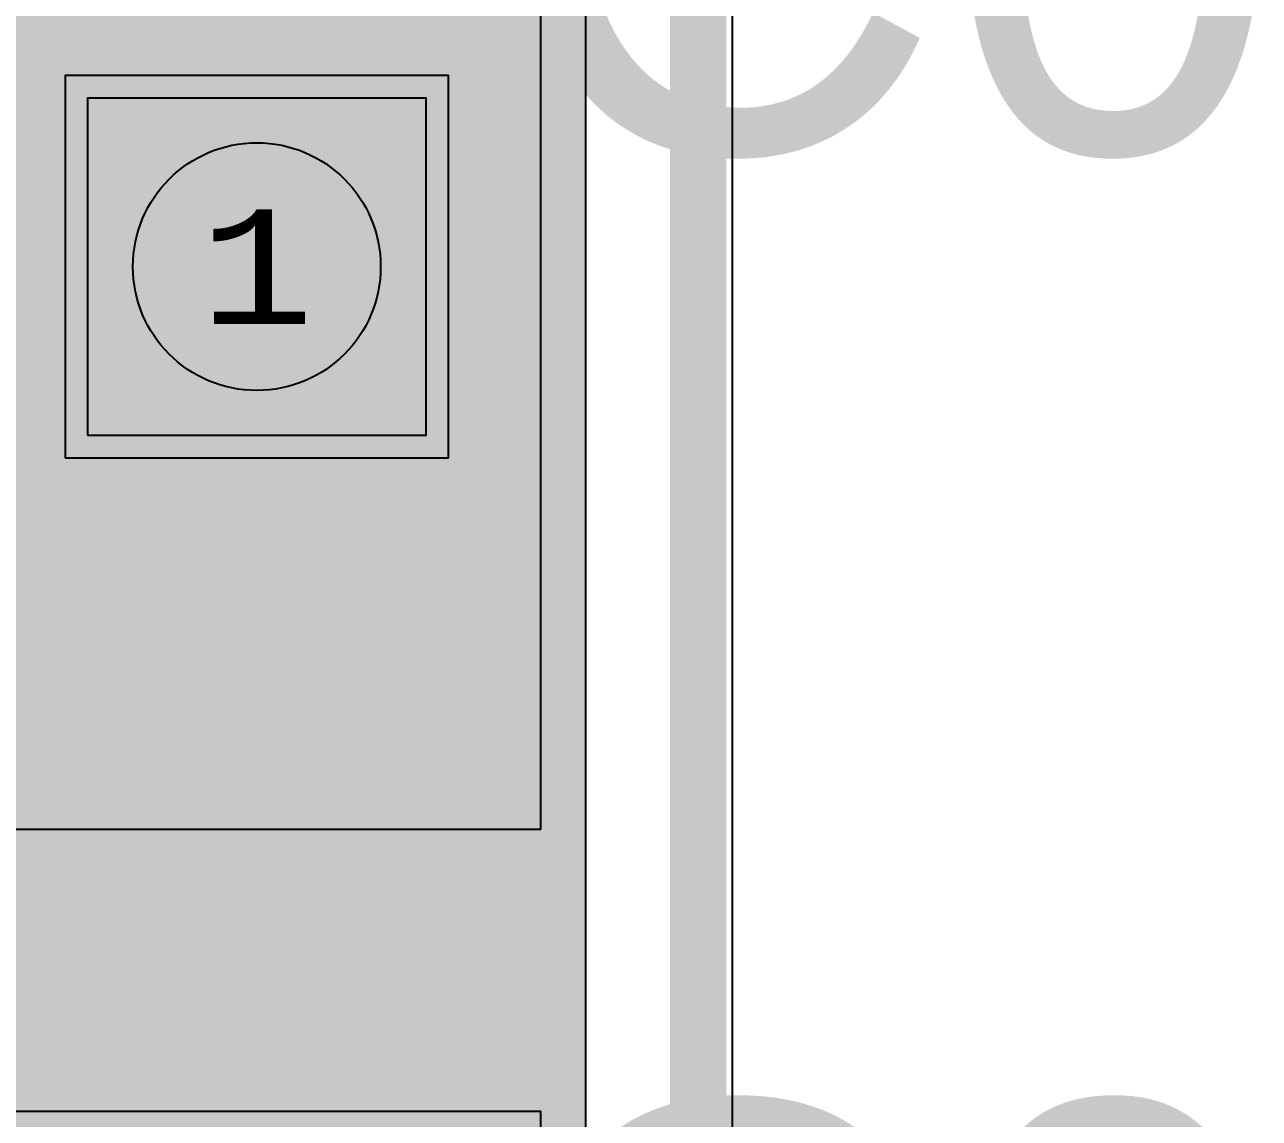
# Model space of a CAD drawing. Extents: x -28 to 199, y -61 to 255.
# Drawn here: x 167.01 to 172.49, y 235.47 to 240.32 of the extents above; entities that cross this region are included whole.
import ezdxf
from ezdxf.enums import TextEntityAlignment as Align

# ---------------------------------------------------------------- set-up
doc = ezdxf.new("R2010")
doc.units = 0
doc.header["$MEASUREMENT"] = 0
for name, color, linetype in [('ASSEMBLY_OUTLINES_TOP', 102, 'CONTINUOUS'), ('ASSEMBLY_PART_NUMBERS_TOP', 102, 'CONTINUOUS'), ('BOARD_OUTLINE', 10, 'CONTINUOUS'), ('DRILL_DRAWING', 21, 'CONTINUOUS'), ('GENERATED_SILKSCREEN_TOP', 140, 'CONTINUOUS'), ('MANUFACTURING_OUTLINES', 10, 'CONTINUOUS'), ('PART_HOLES_LAYER_2', 30, 'CONTINUOUS'), ('PART_HOLES_LAYER_3', 30, 'CONTINUOUS'), ('PART_HOLES_LAYER_BOTTOM', 30, 'CONTINUOUS'), ('PART_HOLES_LAYER_TOP', 30, 'CONTINUOUS'), ('PART_PADS_LAYER_2', 230, 'CONTINUOUS'), ('PART_PADS_LAYER_3', 81, 'CONTINUOUS'), ('PART_PADS_LAYER_BOTTOM', 10, 'CONTINUOUS'), ('PART_PADS_LAYER_TOP', 150, 'CONTINUOUS'), ('PIN_NUMBERS_BTM', 8, 'CONTINUOUS'), ('PIN_NUMBERS_TOP', 8, 'CONTINUOUS'), ('PLACEMENT_OUTLINES_TOP', 130, 'CONTINUOUS'), ('PLANE_SHAPES_LAYER_2', 230, 'CONTINUOUS'), ('PLANE_SHAPES_LAYER_3', 81, 'CONTINUOUS'), ('ROUTE_BORDER', 151, 'CONTINUOUS'), ('SILKSCREEN_OUTLINES_TOP', 150, 'CONTINUOUS'), ('SOLDERMASK_PADS_BTM', 12, 'CONTINUOUS'), ('SOLDERMASK_PADS_TOP', 180, 'CONTINUOUS'), ('TRACES_LAYER_TOP', 150, 'CONTINUOUS')]:
    doc.layers.add(name, color=color, linetype=linetype)
doc.styles.add('COURIER_NEW', font='COUR.TTF')
doc.styles.add('VERIBEST_GERBER_0', font='txt')

msp = doc.modelspace()

# ---------------------------------------------------------------- hatches: boundary and pattern name
at = {"layer": 'PART_HOLES_LAYER_2'}
h = msp.add_hatch(color=256, dxfattribs=at)
edge = h.paths.add_edge_path()
edge.add_arc((168.04, 239.25), 0.55, 0, 360)
at = {"layer": 'PART_HOLES_LAYER_3'}
h = msp.add_hatch(color=256, dxfattribs=at)
edge = h.paths.add_edge_path()
edge.add_arc((168.04, 239.25), 0.55, 0, 360)
at = {"layer": 'PART_HOLES_LAYER_BOTTOM'}
h = msp.add_hatch(color=256, dxfattribs=at)
edge = h.paths.add_edge_path()
edge.add_arc((168.04, 239.25), 0.55, 0, 360)
at = {"layer": 'PART_HOLES_LAYER_TOP'}
h = msp.add_hatch(color=256, dxfattribs=at)
edge = h.paths.add_edge_path()
edge.add_arc((168.04, 239.25), 0.55, 0, 360)
at = {"layer": 'PLANE_SHAPES_LAYER_2'}
h = msp.add_hatch(color=256, dxfattribs=at)
h.paths.add_polyline_path([(169.5, 129.25), (149.5, 129.25), (142.25, 122), (142.25, 90.5), (147.5, 90.5), (147.5, 80), (154, 80), (154, 69.25), (131.75, 69.25), (131.75, 73.25), (121.25, 73.25), (121.25, 81), (110.5, 81), (110.5, 125.75), (106.5, 125.75), (106.5, 128.75), (93.5, 128.75), (93.5, 120.25), (91.75, 120.25), (91.75, 121.5), (80, 121.5), (80, 118.25), (73.25, 118.25), (73.25, 124.5), (67.5, 124.5), (67.5, 128), (57.75, 128), (57.75, 120.25), (55.25, 120.25), (55.25, 121.5), (47.5, 121.5), (47.5, 119), (35, 119), (35, 134.75), (32.75, 134.75), (32.75, 159.75), (29.25, 159.75), (29.25, 175.25), (22.5, 175.25), (22.5, 195.25), (17.25, 195.25), (17.25, 198), (22.5, 198), (22.5, 216.5), (40.25, 216.5), (40.25, 235.5), (54.5, 235.5), (54.5, 254), (87.25, 254), (87.25, 236.25), (86.25, 236.25), (86.25, 228.75), (81, 228.75), (81, 218.75), (95.25, 218.75), (95.25, 194.5), (87, 194.5), (87, 172), (131.1, 172), (131.1, 208.75), (115.5, 208.75), (115.5, 213.75), (106.75, 213.75), (106.75, 218.75), (110.25, 222.25), (110.25, 226.25), (142.5, 226.25), (142.5, 221.5), (160.5, 221.5), (160.5, 240.75), (169.5, 240.75)])
h.paths.add_polyline_path([(35.5, 149.5), (41.75, 149.5), (41.75, 152), (39.25, 152), (39.25, 154), (37.75, 154), (37.75, 152), (35.5, 152)], flags=16)
h.paths.add_polyline_path([(37.5, 125.75), (37.5, 128.75), (42.75, 128.75), (42.75, 125.75)], flags=16)
h.paths.add_polyline_path([(52, 127.75), (52, 130.75), (54.25, 130.75), (54.25, 127.75)], flags=16)
h.paths.add_polyline_path([(50.75, 219.5), (50.75, 226.5), (71.75, 226.5), (71.75, 219.5)], flags=16)
h.paths.add_polyline_path([(66.5, 150.75), (66.5, 177.5), (72.25, 177.5), (72.25, 150.75)], flags=16)
h.paths.add_polyline_path([(47.25, 185.25), (73, 185.25), (73, 188.25), (70.25, 188.25), (70.25, 191), (47.25, 191)], flags=16)
h.paths.add_polyline_path([(84.5, 208), (84.5, 212.75), (85, 212.75), (85, 208)], flags=16)
h.paths.add_polyline_path([(61.5, 137.25), (87.75, 137.25), (87.75, 140.5), (84.75, 140.5), (84.75, 143), (61.5, 143)], flags=16)
h.paths.add_polyline_path([(88.75, 127), (88.75, 130), (91, 130), (91, 127)], flags=16)
h.paths.add_polyline_path([(85.5, 130.25), (85.5, 132.5), (91, 132.5), (91, 130.25)], flags=16)
h.paths.add_polyline_path([(108.75, 142.25), (135.75, 142.25), (135.75, 145.75), (132.25, 145.75), (132.25, 149), (108.75, 149)], flags=16)
h.paths.add_polyline_path([(114.25, 126.75), (140.75, 126.75), (140.75, 129.75), (137.25, 129.75), (137.25, 133), (114.25, 133)], flags=16)
h.paths.add_polyline_path([(155.25, 180.25), (166.25, 180.25), (166.25, 186.25), (152.25, 186.25), (152.25, 183), (155.25, 183)], flags=16)
at = {"layer": 'PLANE_SHAPES_LAYER_3'}
h = msp.add_hatch(color=256, dxfattribs=at)
h.paths.add_polyline_path([(169.5, 129.25), (149.5, 129.25), (142.25, 122), (142.25, 90.5), (147.5, 90.5), (147.5, 80), (154, 80), (154, 69.25), (131.75, 69.25), (131.75, 73.25), (121.25, 73.25), (121.25, 81), (110.5, 81), (110.5, 125.75), (106.5, 125.75), (106.5, 128.75), (93.5, 128.75), (93.5, 120.25), (91.75, 120.25), (91.75, 121.5), (80, 121.5), (80, 118.25), (73.25, 118.25), (73.25, 124.5), (67.5, 124.5), (67.5, 127.75), (58.25, 127.75), (58.25, 130.25), (88.75, 130.25), (88.75, 127), (91, 127), (91, 132.5), (55, 132.5), (55, 131.25), (52, 131.25), (52, 127.75), (55, 127.75), (55, 127.25), (57.75, 127.25), (57.75, 120.25), (55.25, 120.25), (55.25, 121.5), (47.5, 121.5), (47.5, 119), (35, 119), (35, 134.75), (32.75, 134.75), (32.75, 159.75), (29.25, 159.75), (29.25, 175.25), (22.5, 175.25), (22.5, 195.25), (17.25, 195.25), (17.25, 198), (22.5, 198), (22.5, 216.5), (40.25, 216.5), (40.25, 235.5), (54.5, 235.5), (54.5, 254), (87.25, 254), (87.25, 236.25), (86.25, 236.25), (86.25, 228.75), (81, 228.75), (81, 218.75), (95.25, 218.75), (95.25, 194.5), (87, 194.5), (87, 172), (131.1, 172), (131.1, 208.75), (115.5, 208.75), (115.5, 213.75), (106.75, 213.75), (106.75, 218.75), (110.25, 222.25), (110.25, 226.25), (142.5, 226.25), (142.5, 221.5), (160.5, 221.5), (160.5, 240.75), (169.5, 240.75)])
h.paths.add_polyline_path([(35.5, 149.5), (41.75, 149.5), (41.75, 152), (39.25, 152), (39.25, 154), (37.75, 154), (37.75, 152), (35.5, 152)], flags=16)
h.paths.add_polyline_path([(37.5, 125.75), (37.5, 128.75), (42.75, 128.75), (42.75, 125.75)], flags=16)
h.paths.add_polyline_path([(50.75, 219.5), (50.75, 226.5), (71.75, 226.5), (71.75, 219.5)], flags=16)
h.paths.add_polyline_path([(66.5, 150.75), (66.5, 177.5), (72.25, 177.5), (72.25, 150.75)], flags=16)
h.paths.add_polyline_path([(47.25, 185.25), (73, 185.25), (73, 188.25), (70.25, 188.25), (70.25, 191), (47.25, 191)], flags=16)
h.paths.add_polyline_path([(84.5, 208), (84.5, 212.75), (85, 212.75), (85, 208)], flags=16)
h.paths.add_polyline_path([(61.5, 137.25), (87.75, 137.25), (87.75, 140.5), (84.75, 140.5), (84.75, 143), (61.5, 143)], flags=16)
h.paths.add_polyline_path([(108.75, 142.25), (135.75, 142.25), (135.75, 145.75), (132.25, 145.75), (132.25, 149), (108.75, 149)], flags=16)
h.paths.add_polyline_path([(114.25, 126.75), (140.75, 126.75), (140.75, 129.75), (137.25, 129.75), (137.25, 133), (114.25, 133)], flags=16)
h.paths.add_polyline_path([(155.25, 180.25), (166.25, 180.25), (166.25, 186.25), (152.25, 186.25), (152.25, 183), (155.25, 183)], flags=16)

# ---------------------------------------------------------------- linework, layer by layer
at = {"layer": 'ASSEMBLY_OUTLINES_TOP', "const_width": 0.2}
for points in [[(161.7, 236.75), (161.7, 241.75), (169.3, 241.75), (169.3, 236.75)], [(161.7, 230.5), (161.7, 235.5), (169.3, 235.5), (169.3, 230.5)]]:
    msp.add_lwpolyline(points, close=True, dxfattribs=at)
at = {"layer": 'BOARD_OUTLINE', "const_width": 0.25}
msp.add_lwpolyline([(0, 1.5), (0, 253.5, -0.4142136), (1.5, 255), (168.5, 255, -0.4142136), (170, 253.5), (170, 1.5, -0.4142136), (168.5, 0), (1.5, 0, -0.4142136)], format="xyb", close=True, dxfattribs=at)
at = {"layer": 'GENERATED_SILKSCREEN_TOP', "const_width": 0.15}
for points in [[(161.7, 236.75), (161.7, 241.75), (169.3, 241.75), (169.3, 236.75)], [(161.7, 230.5), (161.7, 235.5), (169.3, 235.5), (169.3, 230.5)]]:
    msp.add_lwpolyline(points, close=True, dxfattribs=at)
at = {"layer": 'MANUFACTURING_OUTLINES'}
msp.add_lwpolyline([(170.15041, 1.5, -0.4142136), (168.5, -0.15041), (1.5, -0.15041, -0.4142136), (-0.15041, 1.5), (-0.15041, 253.5, -0.4142136), (1.5, 255.15041), (168.5, 255.15041, -0.4142136), (170.15041, 253.5)], format="xyb", close=True, dxfattribs=at)
at = {"layer": 'PART_HOLES_LAYER_2'}
msp.add_circle((168.04, 239.25), 0.55, dxfattribs=at)
at = {"layer": 'PART_HOLES_LAYER_3'}
msp.add_circle((168.04, 239.25), 0.55, dxfattribs=at)
at = {"layer": 'PART_HOLES_LAYER_BOTTOM'}
msp.add_circle((168.04, 239.25), 0.55, dxfattribs=at)
at = {"layer": 'PART_HOLES_LAYER_TOP'}
msp.add_circle((168.04, 239.25), 0.55, dxfattribs=at)
at = {"layer": 'PART_PADS_LAYER_2'}
msp.add_lwpolyline([(167.29, 238.5), (167.29, 240), (168.79, 240), (168.79, 238.5)], close=True, dxfattribs=at)
at = {"layer": 'PART_PADS_LAYER_3'}
msp.add_lwpolyline([(167.29, 238.5), (167.29, 240), (168.79, 240), (168.79, 238.5)], close=True, dxfattribs=at)
at = {"layer": 'PART_PADS_LAYER_BOTTOM'}
msp.add_lwpolyline([(167.29, 238.5), (167.29, 240), (168.79, 240), (168.79, 238.5)], close=True, dxfattribs=at)
at = {"layer": 'PART_PADS_LAYER_TOP'}
msp.add_lwpolyline([(167.29, 238.5), (167.29, 240), (168.79, 240), (168.79, 238.5)], close=True, dxfattribs=at)
at = {"layer": 'PLACEMENT_OUTLINES_TOP'}
for points in [[(161.7, 236.75), (161.7, 241.75), (169.3, 241.75), (169.3, 236.75)], [(161.7, 230.5), (161.7, 235.5), (169.3, 235.5), (169.3, 230.5)]]:
    msp.add_lwpolyline(points, close=True, dxfattribs=at)
at = {"layer": 'ROUTE_BORDER'}
msp.add_lwpolyline([(0.635, 2.135), (0.635, 252.5, -0.4142136), (2.135, 254), (168, 254, -0.4142136), (169.5, 252.5), (169.5, 2.135, -0.4142136), (168, 0.635), (2.135, 0.635, -0.4142136)], format="xyb", close=True, dxfattribs=at)
at = {"layer": 'SILKSCREEN_OUTLINES_TOP'}
for points in [[(161.7, 236.75), (161.7, 241.75), (169.3, 241.75), (169.3, 236.75)], [(161.7, 230.5), (161.7, 235.5), (169.3, 235.5), (169.3, 230.5)]]:
    msp.add_lwpolyline(points, close=True, dxfattribs=at)
at = {"layer": 'SOLDERMASK_PADS_BTM'}
msp.add_lwpolyline([(167.19, 238.4), (167.19, 240.1), (168.89, 240.1), (168.89, 238.4)], close=True, dxfattribs=at)
at = {"layer": 'SOLDERMASK_PADS_TOP'}
msp.add_lwpolyline([(167.19, 238.4), (167.19, 240.1), (168.89, 240.1), (168.89, 238.4)], close=True, dxfattribs=at)
at = {"layer": 'TRACES_LAYER_TOP', "const_width": 0.5}
msp.add_lwpolyline([(168.04, 239.25), (168.04, 237.05131), (167.79251, 236.80383), (164.211, 236.80383), (160.96667, 233.5595), (160.96667, 222.05337), (159.03102, 220.11771), (156.10961, 220.11771), (154.365, 218.3731), (154.365, 216.6)], dxfattribs=at)

# ---------------------------------------------------------------- texts
at = {"layer": 'ASSEMBLY_PART_NUMBERS_TOP', "style": 'VERIBEST_GERBER_0'}
for p in [(165.5, 241.79), (165.5, 235.54)]:
    msp.add_text('SPC02SVJN-RC-3POS', height=2.032, dxfattribs=at).set_placement(p, align=Align.TOP_LEFT)
at = {"layer": 'DRILL_DRAWING', "style": 'VERIBEST_GERBER_0'}
msp.add_text('E', height=2, dxfattribs=at).set_placement((168.04, 239.25), align=Align.MIDDLE_CENTER)
at = {"layer": 'PIN_NUMBERS_BTM', "style": 'COURIER_NEW'}
msp.add_text('1', height=0.508, dxfattribs=at).set_placement((168.04, 239.25), align=Align.MIDDLE_CENTER)
at = {"layer": 'PIN_NUMBERS_TOP', "style": 'COURIER_NEW'}
msp.add_text('1', height=0.508, dxfattribs=at).set_placement((168.04, 239.25), align=Align.MIDDLE_CENTER)

doc.saveas('drawing.dxf')
